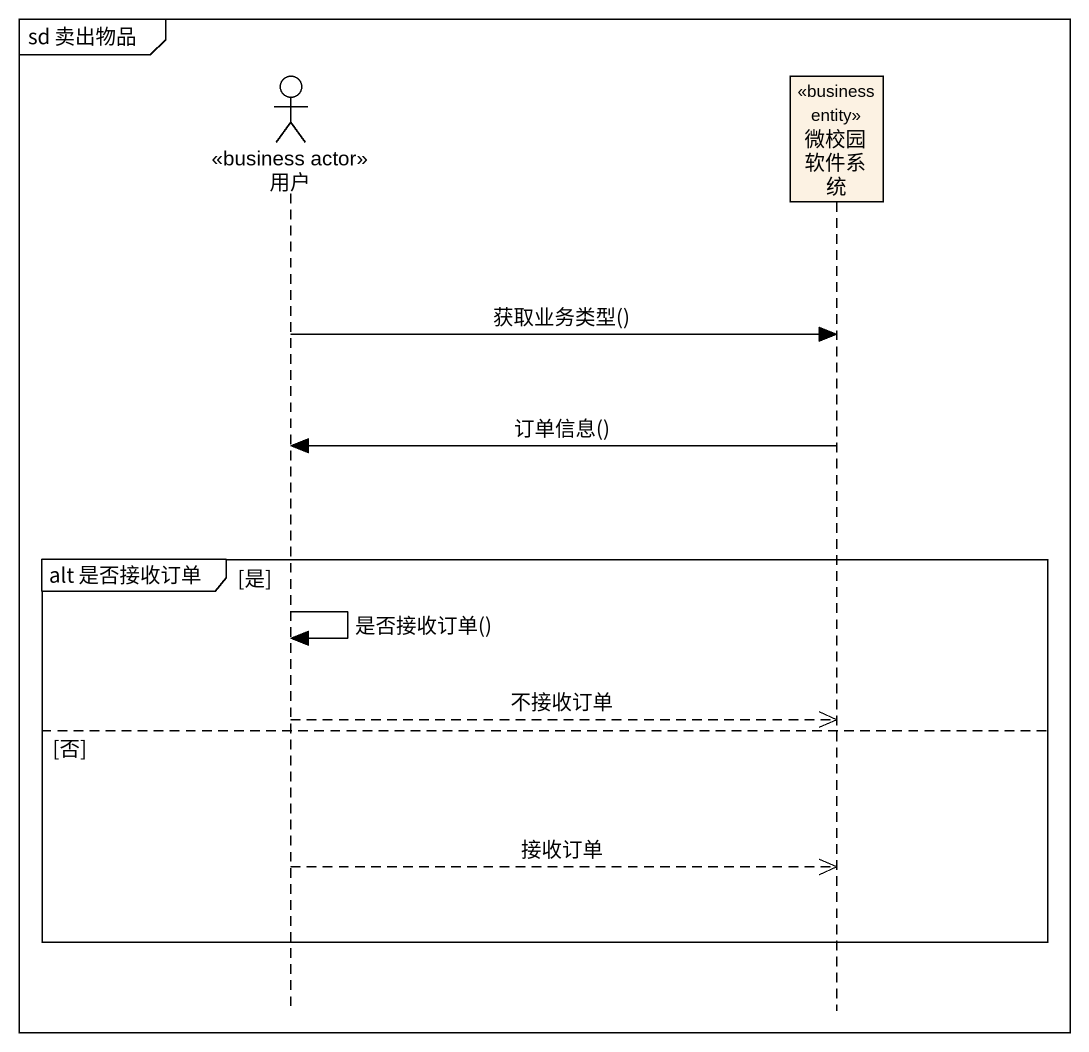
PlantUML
@startuml
mainframe sd 卖出物品
hide footbox
actor 用户 <<business actor>>
participant 微校园软件系统 <<business entity>>

用户 -> 微校园软件系统 : 获取业务类型()
微校园软件系统 -> 用户 : 订单信息()
group alt 是否接收订单 [是]
  用户 -> 用户 : 是否接收订单()
  用户 -->> 微校园软件系统 : 不接收订单
else 否
  用户 -->> 微校园软件系统 : 接收订单
end
@enduml
